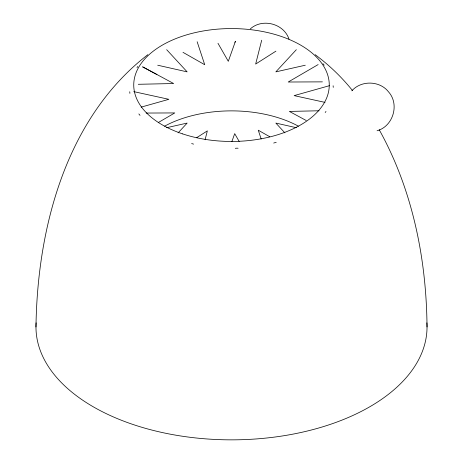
<?xml version="1.0" encoding="UTF-8"?>
<svg xmlns="http://www.w3.org/2000/svg" width="463" height="463" viewBox="0 0 463 463"><rect width="100%" height="100%" fill="white"/><g stroke="black" fill="none" stroke-linecap="round" stroke-linejoin="round"><path stroke-width="0.69" d="M35.975 326.965C37.324 227.837 66.024 117.868 147.859 54.663M205.097 139.745L207.343 130.884L196.619 137.714M261.699 40.212L255.657 64.056L275.913 51.162M235.407 41.363L228.3 61.307L217.975 43.285M231.859 141.609L234.7 133.633L239.174 141.446M178.105 132.869L187.15 123.077L166.616 127.713M296.326 49.697L275.85 71.869L305.285 65.219M351.834 90.829C361.209 80.134 379.822 80.585 388.532 91.871C399.777 104.273 393.139 126.382 377.067 130.769M250.356 28.862C262.446 17.941 283.952 23.636 289.005 39.152M158.577 122.371L174.782 112.926L146.175 113.053M318.139 64.577L288.217 82.015L322.41 81.864M141.169 107.121L168.862 99.319L133.749 91.628M329.453 85.678L294.138 95.621L325.038 102.392M138.269 84.295L173.625 83.525L142.673 66.834M319.071 110.773L289.375 111.421L306.228 120.507M157.715 65.219L187.15 71.869L166.674 49.697M296.384 127.713L275.85 123.077L284.895 132.869M142.714 66.938L156.911 74.508M182.995 52.342L204.727 64.727L197.151 41.739M269.744 136.753L258.273 130.219L261.167 139.004M315.141 54.663C329.043 64.988 341.677 77.055 352.511 90.574M379.191 129.698C412.516 189.662 426.487 258.788 427.025 326.965M164.596 126.162A97.762 56.445 0 0 1 298.404 126.162M426.898 322.844A195.525 112.885 0 0 1 231.5 439.85A195.525 112.885 0 0 1 36.102 322.844M129.738 91.767A9.775 0.405 88.3 0 1 129.883 93.37M333.117 85.765A9.775 0.405 88.3 0 1 333.262 87.374M235.453 41.282A9.775 7.969 -5.1 0 1 234.874 42.336M235.308 148.322A9.775 7.969 -5.1 0 1 238.086 148.241M137.002 67.667A9.775 3.073 -76.5 0 1 137.806 66.493M325.194 112.526A9.775 3.073 -76.5 0 1 325.998 111.473M191.636 143.605A9.775 7.367 35.9 0 1 193.563 144.132M273.708 143.073A9.775 7.217 -39.3 0 1 276.22 142.39M138.825 113.939A9.775 3.409 74.8 0 1 140.011 115.391M322.989 63.749A9.775 3.409 74.8 0 1 324.175 65.202M182.619 133.894A97.762 56.445 0 0 0 329.262 85.013A97.762 56.445 0 0 0 182.619 36.131A97.762 56.445 0 0 0 182.619 133.894"/></g></svg>
